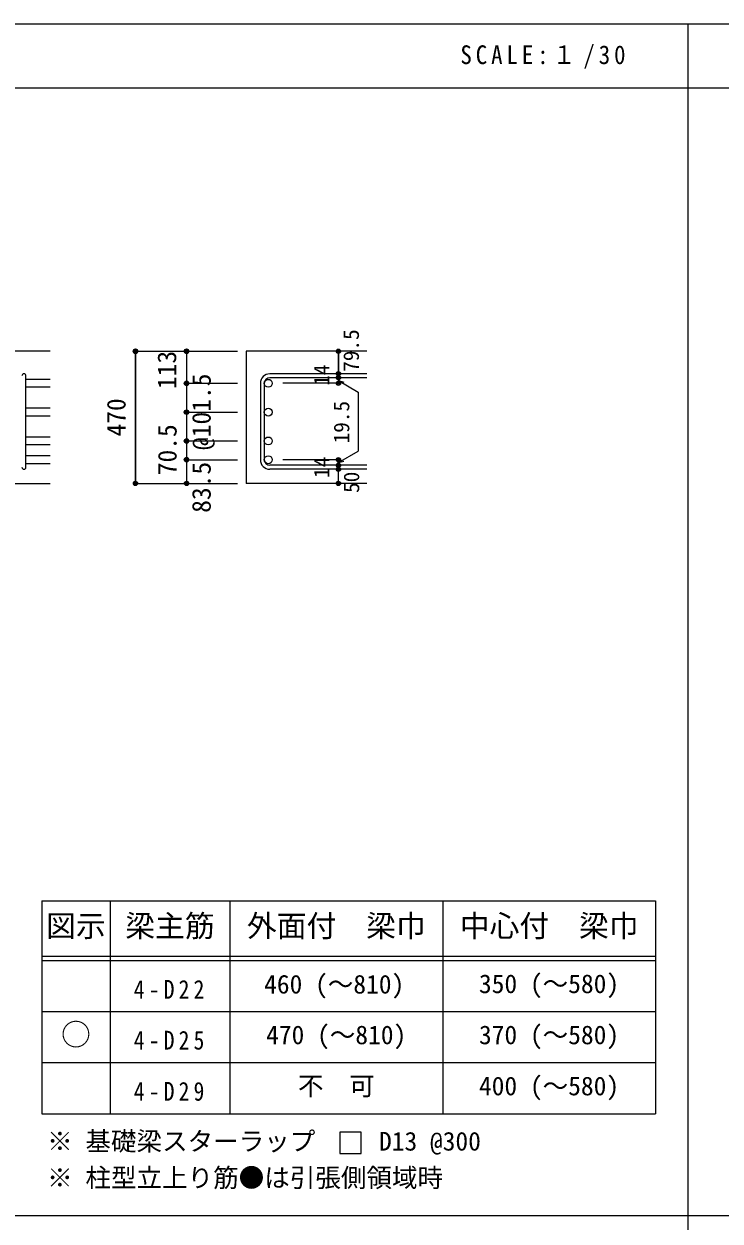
# Model space of a CAD drawing. Units: millimetres at full size, sheet at 1:30, with parts at other scales. Extents: x -5973 to 5954, y -4195 to 4201.
# Drawn here: x -3464 to -1011, y -15 to 4201 of the extents above; entities that cross this region are included whole.
import ezdxf
from ezdxf.enums import TextEntityAlignment as Align

# ---------------------------------------------------------------- set-up
doc = ezdxf.new("R2010")
doc.units = ezdxf.units.MM
doc.header["$LTSCALE"] = 30
doc.header["$PDMODE"] = 32
doc.header["$PDSIZE"] = 15
for name, color, linetype in [('0-1', 2, 'Continuous'), ('0-5', 7, 'Continuous'), ('0-6', 7, 'Continuous'), ('0-D', 4, 'Continuous'), ('6-7_文字', 7, 'Continuous'), ('6-E_枠', 7, 'Continuous'), ('F-0_枠', 6, 'Continuous')]:
    doc.layers.add(name, color=color, linetype=linetype)
doc.styles.add('ＭＳ ゴシック', font='')
doc.styles.get('ＭＳ ゴシック').set_extended_font_data('MS Gothic')

msp = doc.modelspace()

# ---------------------------------------------------------------- linework, layer by layer
at = {"layer": '0-1'}
for p, q in [((-3370.8, 3048.3), (-4820.8, 3048.3)), ((-2255.8, 3048.3), (-2680.8, 3048.3)), ((-2680.8, 3048.3), (-2680.8, 2582.8)), ((-3770.8, 2582.8), (-3370.8, 2582.8)), ((-2255.8, 2582.8), (-2680.8, 2582.8))]:
    msp.add_line(p, q, dxfattribs=at)
at = {"layer": '0-5'}
for p, q in [((-3370.8, 2949.37), (-3456.8, 2949.37)), ((-3370.8, 2921.37), (-3456.8, 2921.37)), ((-3370.8, 2847.83), (-3456.8, 2847.83)), ((-3370.8, 2819.83), (-3456.8, 2819.83)), ((-3370.8, 2746.3), (-3456.8, 2746.3)), ((-3370.8, 2718.3), (-3456.8, 2718.3)), ((-3370.8, 2680.3), (-3456.8, 2680.3)), ((-3370.8, 2652.3), (-3456.8, 2652.3))]:
    msp.add_line(p, q, dxfattribs=at)
at = {"layer": '0-5', "color": 3}
for centre in [(-2602.8, 2935.37), (-2602.8, 2833.83), (-2602.8, 2732.3), (-2602.8, 2666.3)]:
    msp.add_circle(centre, 14, dxfattribs=at)
at = {"layer": '0-6'}
for p, q in [((-3456.8, 2639.8), (-3456.8, 2961.87)), ((-2255.8, 2968.87), (-2597.3, 2968.87)), ((-2255.8, 2954.87), (-2597.3, 2954.87)), ((-2630.8, 2935.37), (-2630.8, 2666.3)), ((-2616.8, 2935.37), (-2616.8, 2666.3)), ((-2255.8, 2646.8), (-2597.3, 2646.8)), ((-2255.8, 2632.8), (-2597.3, 2632.8))]:
    msp.add_line(p, q, dxfattribs=at)
for centre, radius, start, end in [((-3463.8, 2961.87), 7, 0, 180), ((-2597.3, 2935.37), 33.5, 90, 180), ((-2597.3, 2935.37), 19.5, 90, 180), ((-2597.3, 2666.3), 33.5, 180, 270), ((-2597.3, 2666.3), 19.5, 180, 270), ((-3463.8, 2639.8), 7, 180, 0)]:
    msp.add_arc(centre, radius, start, end, dxfattribs=at)
at = {"layer": '0-D'}
for p, q in [((-3070.8, 3048.3), (-2890.8, 3048.3)), ((-3070.8, 3048.3), (-2890.8, 3048.3)), ((-3070.8, 2582.8), (-3070.8, 3048.3)), ((-3070.8, 3048.3), (-3070.8, 2582.8)), ((-2890.8, 3048.3), (-2710.8, 3048.3)), ((-2890.8, 3048.3), (-2710.8, 3048.3)), ((-2355.8, 2954.87), (-2355.8, 2968.87)), ((-2355.8, 2954.87), (-2355.8, 2935.37)), ((-2890.8, 2935.37), (-2710.8, 2935.37)), ((-2890.8, 2935.37), (-2710.8, 2935.37)), ((-2355.8, 2935.37), (-2551.89, 2935.37)), ((-2355.8, 2945.12), (-2336.48, 2939.94)), ((-2355.8, 2945.12), (-2285.74, 2904.67)), ((-2285.74, 2904.67), (-2285.74, 2697)), ((-2890.8, 2833.83), (-2710.8, 2833.83)), ((-2890.8, 2809.99), (-2890.8, 2582.8)), ((-2890.8, 2732.3), (-2710.8, 2732.3)), ((-2890.8, 2666.3), (-2710.8, 2666.3)), ((-2355.8, 2666.3), (-2551.89, 2666.3)), ((-2355.8, 2656.55), (-2285.74, 2697)), ((-2355.8, 2646.8), (-2355.8, 2666.3)), ((-2355.8, 2656.55), (-2336.48, 2661.73)), ((-2355.8, 2632.8), (-2355.8, 2646.8)), ((-2355.8, 2582.8), (-2355.8, 2632.8)), ((-3070.8, 2582.8), (-2890.8, 2582.8)), ((-2890.8, 2582.8), (-2710.8, 2582.8))]:
    msp.add_line(p, q, dxfattribs=at)
for points in [[(-2890.8, 3048.3), (-2890.8, 2935.37), (-2890.8, 2809.99)], [(-2355.8, 3048.3), (-2355.8, 2968.87), (-2355.8, 3048.3)]]:
    msp.add_lwpolyline(points, dxfattribs=at)
for centre, radius in [((-3070.8, 3048.3), 8), ((-3070.8, 3048.3), 7.2), ((-3070.8, 3048.3), 6.4), ((-3070.8, 3048.3), 5.6), ((-3070.8, 3048.3), 4.8), ((-3070.8, 3048.3), 4), ((-3070.8, 3048.3), 3.2), ((-3070.8, 3048.3), 2.4), ((-3070.8, 3048.3), 1.6), ((-3070.8, 3048.3), 0.8), ((-2890.8, 3048.3), 8), ((-2890.8, 3048.3), 7.2), ((-2890.8, 3048.3), 6.4), ((-2890.8, 3048.3), 5.6), ((-2890.8, 3048.3), 4.8), ((-2890.8, 3048.3), 4), ((-2890.8, 3048.3), 3.2), ((-2890.8, 3048.3), 2.4), ((-2890.8, 3048.3), 1.6), ((-2890.8, 3048.3), 0.8), ((-2355.8, 3048.3), 4), ((-2355.8, 3048.3), 3.6), ((-2355.8, 3048.3), 3.2), ((-2355.8, 3048.3), 2.8), ((-2355.8, 3048.3), 2.4), ((-2355.8, 3048.3), 2), ((-2355.8, 3048.3), 1.6), ((-2355.8, 3048.3), 1.2), ((-2355.8, 3048.3), 0.8), ((-2355.8, 3048.3), 0.4), ((-2355.8, 2968.87), 4), ((-2355.8, 2954.87), 4), ((-2355.8, 2968.87), 3.6), ((-2355.8, 2954.87), 3.6), ((-2355.8, 2968.87), 3.2), ((-2355.8, 2954.87), 3.2), ((-2355.8, 2968.87), 2.8), ((-2355.8, 2954.87), 2.8), ((-2355.8, 2968.87), 2.4), ((-2355.8, 2954.87), 2.4), ((-2355.8, 2968.87), 2), ((-2355.8, 2954.87), 2), ((-2355.8, 2968.87), 1.6), ((-2355.8, 2954.87), 1.6), ((-2355.8, 2968.87), 1.2), ((-2355.8, 2954.87), 1.2), ((-2355.8, 2968.87), 0.8), ((-2355.8, 2954.87), 0.8), ((-2355.8, 2968.87), 0.4), ((-2355.8, 2954.87), 0.4), ((-2890.8, 2935.37), 8), ((-2890.8, 2935.37), 7.2), ((-2890.8, 2935.37), 6.4), ((-2890.8, 2935.37), 5.6), ((-2890.8, 2935.37), 4.8), ((-2890.8, 2935.37), 4), ((-2890.8, 2935.37), 3.2), ((-2890.8, 2935.37), 2.4), ((-2890.8, 2935.37), 1.6), ((-2890.8, 2935.37), 0.8), ((-2355.8, 2935.37), 4), ((-2355.8, 2935.37), 3.6), ((-2355.8, 2935.37), 3.2), ((-2355.8, 2935.37), 2.8), ((-2355.8, 2935.37), 2.4), ((-2355.8, 2935.37), 2), ((-2355.8, 2935.37), 1.6), ((-2355.8, 2935.37), 1.2), ((-2355.8, 2935.37), 0.8), ((-2355.8, 2935.37), 0.4), ((-2890.8, 2833.83), 8), ((-2890.8, 2833.83), 7.2), ((-2890.8, 2833.83), 6.4), ((-2890.8, 2833.83), 5.6), ((-2890.8, 2833.83), 4.8), ((-2890.8, 2833.83), 4), ((-2890.8, 2833.83), 3.2), ((-2890.8, 2833.83), 2.4), ((-2890.8, 2833.83), 1.6), ((-2890.8, 2833.83), 0.8), ((-2890.8, 2732.3), 8), ((-2890.8, 2732.3), 7.2), ((-2890.8, 2732.3), 6.4), ((-2890.8, 2732.3), 5.6), ((-2890.8, 2732.3), 4.8), ((-2890.8, 2732.3), 4), ((-2890.8, 2732.3), 3.2), ((-2890.8, 2732.3), 2.4), ((-2890.8, 2732.3), 1.6), ((-2890.8, 2732.3), 0.8), ((-2890.8, 2666.3), 8), ((-2890.8, 2666.3), 7.2), ((-2890.8, 2666.3), 6.4), ((-2890.8, 2666.3), 5.6), ((-2890.8, 2666.3), 4.8), ((-2890.8, 2666.3), 4), ((-2890.8, 2666.3), 3.2), ((-2890.8, 2666.3), 2.4), ((-2890.8, 2666.3), 1.6), ((-2890.8, 2666.3), 0.8), ((-2355.8, 2666.3), 4), ((-2355.8, 2666.3), 3.6), ((-2355.8, 2666.3), 3.2), ((-2355.8, 2666.3), 2.8), ((-2355.8, 2666.3), 2.4), ((-2355.8, 2666.3), 2), ((-2355.8, 2666.3), 1.6), ((-2355.8, 2666.3), 1.2), ((-2355.8, 2666.3), 0.8), ((-2355.8, 2666.3), 0.4), ((-2355.8, 2646.8), 4), ((-2355.8, 2632.8), 4), ((-2355.8, 2646.8), 3.6), ((-2355.8, 2632.8), 3.6), ((-2355.8, 2646.8), 3.2), ((-2355.8, 2632.8), 3.2), ((-2355.8, 2646.8), 2.8), ((-2355.8, 2632.8), 2.8), ((-2355.8, 2646.8), 2.4), ((-2355.8, 2632.8), 2.4), ((-2355.8, 2646.8), 2), ((-2355.8, 2632.8), 2), ((-2355.8, 2646.8), 1.6), ((-2355.8, 2632.8), 1.6), ((-2355.8, 2646.8), 1.2), ((-2355.8, 2632.8), 1.2), ((-2355.8, 2646.8), 0.8), ((-2355.8, 2632.8), 0.8), ((-2355.8, 2646.8), 0.4), ((-2355.8, 2632.8), 0.4), ((-3070.8, 2582.8), 7.2), ((-3070.8, 2582.8), 6.4), ((-3070.8, 2582.8), 5.6), ((-3070.8, 2582.8), 4.8), ((-3070.8, 2582.8), 4), ((-3070.8, 2582.8), 3.2), ((-3070.8, 2582.8), 2.4), ((-3070.8, 2582.8), 1.6), ((-3070.8, 2582.8), 0.8), ((-2890.8, 2582.8), 7.2), ((-2890.8, 2582.8), 6.4), ((-2890.8, 2582.8), 5.6), ((-2890.8, 2582.8), 4.8), ((-2890.8, 2582.8), 4), ((-2890.8, 2582.8), 3.2), ((-2890.8, 2582.8), 2.4), ((-2890.8, 2582.8), 1.6), ((-2890.8, 2582.8), 0.8), ((-2355.8, 2582.8), 4), ((-2355.8, 2582.8), 3.6), ((-2355.8, 2582.8), 3.2), ((-2355.8, 2582.8), 2.8), ((-2355.8, 2582.8), 2.4), ((-2355.8, 2582.8), 2), ((-2355.8, 2582.8), 1.6), ((-2355.8, 2582.8), 1.2), ((-2355.8, 2582.8), 0.8), ((-2355.8, 2582.8), 0.4)]:
    msp.add_circle(centre, radius, dxfattribs=at)
at = {"layer": '0-D', "color": 7}
for p in [(-3070.8, 3048.3), (-2890.8, 3048.3), (-2355.8, 3048.3), (-2355.8, 2968.87), (-2355.8, 2954.87), (-2890.8, 2935.37), (-2355.8, 2935.37), (-2890.8, 2833.83), (-2890.8, 2732.3), (-2890.8, 2666.3), (-2355.8, 2666.3), (-2355.8, 2646.8), (-2355.8, 2632.8), (-3070.8, 2582.8), (-2890.8, 2582.8), (-2355.8, 2582.8)]:
    msp.add_point(p, dxfattribs=at)
at = {"layer": '6-7_文字'}
msp.add_lwpolyline([(-2350.74, 223.15), (-2275.74, 223.15), (-2275.74, 298.15), (-2350.74, 298.15)], close=True, dxfattribs=at)
at = {"layer": '6-E_枠', "color": 3}
for p, q in [((-3400.52, 1112.77), (-3400.52, 362.77)), ((-3400.52, 1112.77), (-1238, 1112.77)), ((-1238, 1112.77), (-1238, 362.77)), ((-3400.52, 362.77), (-1238, 362.77))]:
    msp.add_line(p, q, dxfattribs=at)
at = {"layer": '6-E_枠'}
for p, q in [((-3160.52, 1112.77), (-3160.52, 362.77)), ((-2738, 1112.77), (-2738, 362.77)), ((-1988, 1112.77), (-1988, 362.77)), ((-3400.52, 917.77), (-1238, 917.77)), ((-3400.52, 902.77), (-1238, 902.77)), ((-3400.52, 722.77), (-1238, 722.77)), ((-3400.52, 542.77), (-1238, 542.77))]:
    msp.add_line(p, q, dxfattribs=at)
at = {"layer": 'F-0_枠'}
msp.add_line((-5972.88, 4201.15), (5954.1, 4201.15), dxfattribs=at)
at = {"layer": 'F-0_枠', "color": 2}
for p, q in [((-1124.64, 4201.15), (-1124.64, -4195.24)), ((-5972.88, 3976.15), (3723.6, 3976.15)), ((3723.6, 2.95), (-5972.88, 2.95))]:
    msp.add_line(p, q, dxfattribs=at)

# ---------------------------------------------------------------- texts
at = {"layer": '0-D', "style": 'ＭＳ ゴシック'}
for s, height, p in [('79.5', 54.99, (-2266.87, 2976)), ('113', 65.98, (-2907.45, 2914.95)), ('14', 54.99, (-2371.03, 2926.75)), ('@101.5', 65.98, (-2785.8, 2700.49)), ('470', 65.98, (-3085.8, 2748.05)), ('19.5', 54.99, (-2300.88, 2723.78)), ('70.5', 65.98, (-2906.03, 2611.63)), ('14', 54.99, (-2371.06, 2602.12)), ('83.5', 65.98, (-2785.8, 2479.3)), ('50', 54.99, (-2265.8, 2549.3))]:
    msp.add_text(s, height=height, rotation=90, dxfattribs=at).set_placement(p, align=Align.BOTTOM_LEFT)
at = {"layer": '6-7_文字', "color": 2, "style": 'ＭＳ ゴシック'}
for s, p in [('図示', (-3385.52, 962.77)), ('梁主筋', (-3106.76, 962.77)), ('外面付\u3000梁巾', (-2678, 962.77)), ('中心付\u3000梁巾', (-1928, 962.77)), ('○', (-3333.02, 580.27))]:
    msp.add_text(s, height=76.98, dxfattribs=at).set_placement(p, align=Align.BOTTOM_LEFT)
at = {"layer": '6-7_文字', "style": 'ＭＳ ゴシック'}
for s, p in [('460 (～810)', (-2617.53, 766.27)), ('350 (～580)', (-1860.5, 767.77)), ('470 (～810)', (-2610.5, 587.77)), ('370 (～580)', (-1860.5, 587.77)), ('不\u3000可', (-2498, 407.77)), ('400 (～580)', (-1860.5, 407.77)), ('※ 基礎梁スターラップ     D13 @300', (-3381.96, 213.19)), ('※ 柱型立上り筋●は引張側領域時', (-3381.96, 84.68))]:
    msp.add_text(s, height=65.98, dxfattribs=at).set_placement(p, align=Align.BOTTOM_LEFT)
at = {"layer": '6-7_文字', "color": 2, "insert": (-1925.98, 4043.65), "char_height": 65.98, "attachment_point": 7, "style": 'ＭＳ ゴシック'}
msp.add_mtext('\\T1.34;\\W0.9;SCALE:１/30', dxfattribs=at)
at = {"layer": '6-7_文字', "char_height": 65.98, "attachment_point": 7, "style": 'ＭＳ ゴシック'}
for s, insert in [('\\T1.38;\\W0.85;4-D22', (-3076.76, 767.77)), ('\\T1.38;\\W0.85;4-D25', (-3076.76, 587.77)), ('\\T1.38;\\W0.85;4-D29', (-3076.76, 407.77))]:
    msp.add_mtext(s, dxfattribs=dict(at, insert=insert))

doc.saveas('drawing.dxf')
